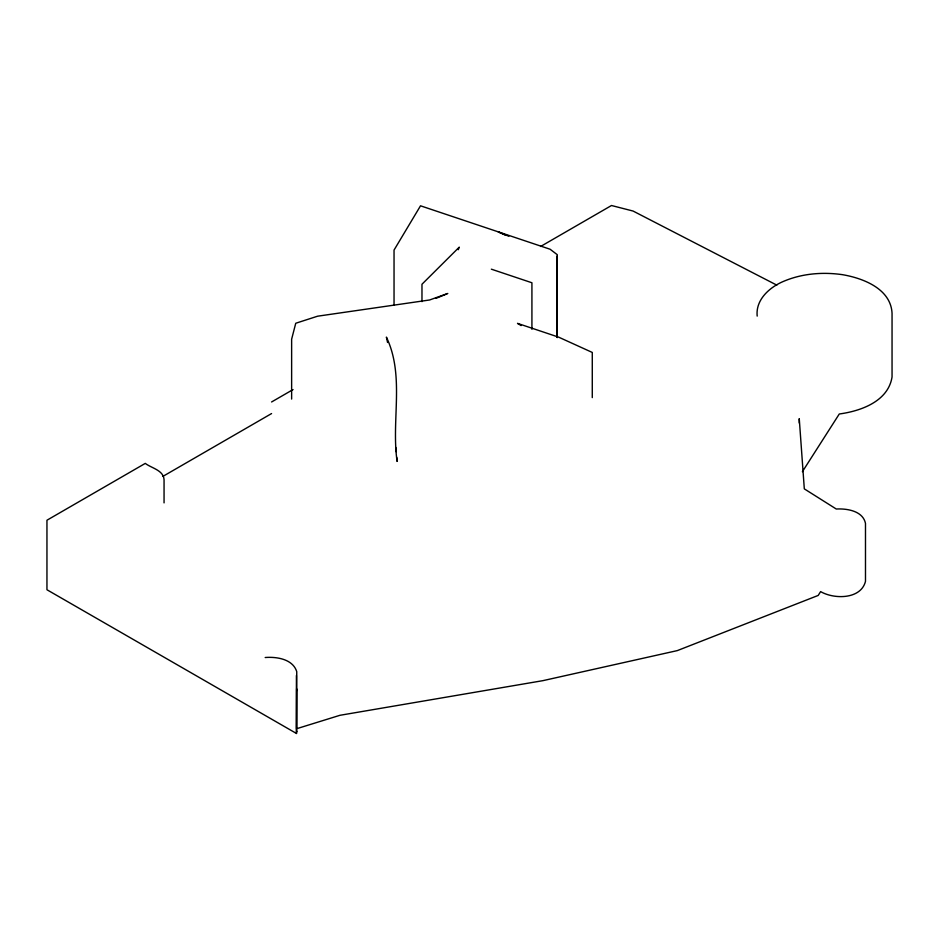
<?xml version="1.0" encoding="UTF-8"?>
<svg xmlns="http://www.w3.org/2000/svg" width="939" height="939" viewBox="0 0 939 939"><rect width="100%" height="100%" fill="white"/><g stroke="black" fill="none" stroke-linecap="round" stroke-linejoin="round"><path stroke-width="1.41" d="M164.055 502.881L164.055 479.712C163.574 470.146 151.414 468.162 145.275 463.397L46.95 520.229L46.95 589.751L296.489 733.488L296.747 671.643C292.827 659.014 276.618 656.607 265.185 657.523M296.747 731.798L296.853 731.117M458.267 249.727L459.265 247.145L421.975 284.247L421.975 301.63M802.387 471.707L839.278 413.993C860.852 411.071 888.212 401.399 892.05 376.973L892.05 313.239C890.806 288.731 863.082 278.179 842.377 274.658C821.848 271.723 800.321 273.648 781.342 282.334C768.243 288.508 755.555 300.48 757.186 316.103M271.582 401.974L293.05 389.568M540.629 246.464L611.489 205.512L633.086 211.052L776.823 285.139M162.963 476.343L271.582 413.559M436.036 298.344L446.858 293.895M447.797 293.461L429.639 299.975L317.605 316.197L295.75 323.251L291.63 339.214L291.63 399.075M491.355 269.176L531.92 282.768L531.92 329.307M508.844 236.276L498.186 231.839L505.921 235.384M521.11 325.587L517.506 323.368L558.635 337.148L592.274 352.442L592.274 397.62M387.561 342.465L386.387 337.101C404.92 375.788 391.117 420.261 397.115 461.436L396.716 457.246M296.63 688.651L296.583 728.734L339.965 715.295L542.906 680.658L677.301 650.61L818.198 595.432L820.627 591.605C834.161 599.469 860.993 599.469 865.488 581.335L865.488 523.399C862.929 510.886 847.001 508.422 836.273 509.02L804.312 488.867L799.253 418.677L799.253 423.019M296.747 689.66L296.853 690.564M395.777 447.445L396.176 451.647M557.273 337.617L557.273 254.692L550.101 249.234L420.519 205.805L394.04 250.079L394.04 305.116M556.78 256.253L556.78 337.371M296.407 675.505L296.489 733.488"/></g></svg>
